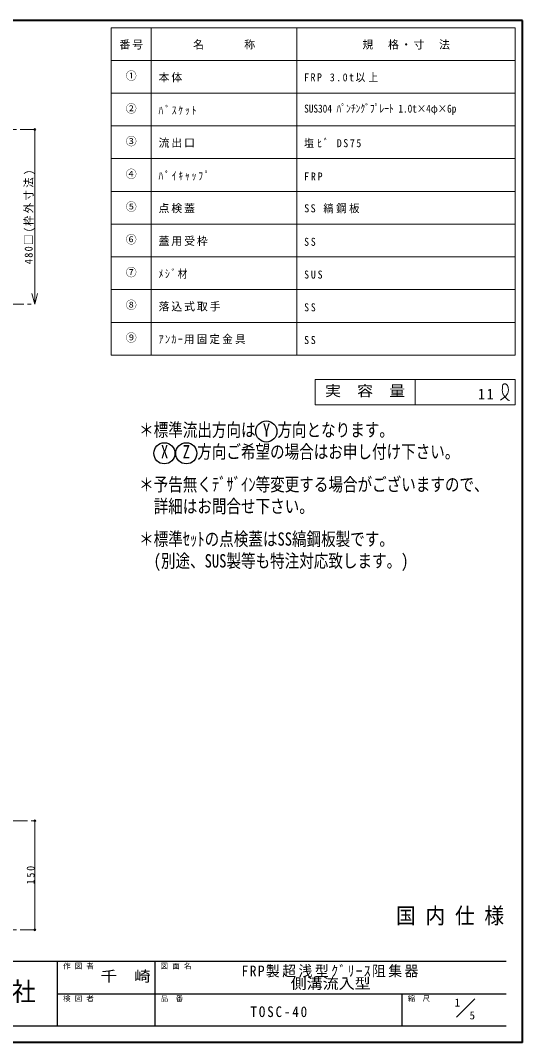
# Model space of a CAD drawing. Units: millimetres at full size, sheet at 1:5; details may follow other scales. Extents: x -1061 to 964, y -679 to 726.
# Drawn here: x 274 to 964, y -679 to 726 of the extents above; entities that cross this region are included whole.
import ezdxf
from ezdxf.enums import TextEntityAlignment as Align

# ---------------------------------------------------------------- set-up
doc = ezdxf.new("R2010")
doc.units = ezdxf.units.MM
doc.header["$LTSCALE"] = 5
doc.header["$PDMODE"] = 32
doc.header["$PDSIZE"] = 2.5
doc.linetypes.add('CHAIN1', pattern=[8, 5, -1, 1, -1])
doc.layers.add('0-0', color=4, linetype='Continuous', lineweight=9)
doc.styles.add('ＭＳ ゴシック', font='')
doc.styles.get('ＭＳ ゴシック').set_extended_font_data('MS Gothic')

msp = doc.modelspace()

# ---------------------------------------------------------------- linework, layer by layer
at = {"layer": '0-0', "color": 1, "lineweight": 40}
for p, q in [((963.599, 725.957), (-1061.401, 725.957)), ((963.599, -679.043), (963.599, 725.957)), ((963.599, -679.043), (-1061.401, -679.043))]:
    msp.add_line(p, q, dxfattribs=at)
at = {"layer": '0-0', "color": 3, "lineweight": 18}
for p, q in [((398.599, 265.957), (398.599, 715.957)), ((953.599, 715.957), (398.599, 715.957)), ((453.599, 265.957), (453.599, 715.957)), ((653.599, 265.957), (653.599, 715.957)), ((953.599, 265.957), (953.599, 715.957)), ((953.599, 670.957), (398.599, 670.957)), ((953.599, 625.957), (398.599, 625.957)), ((953.599, 580.957), (398.599, 580.957)), ((953.599, 535.957), (398.599, 535.957)), ((953.599, 490.957), (398.599, 490.957)), ((953.599, 445.957), (398.599, 445.957)), ((953.599, 400.957), (398.599, 400.957)), ((953.599, 355.957), (398.599, 355.957)), ((953.599, 310.957), (398.599, 310.957)), ((953.599, 265.957), (398.599, 265.957)), ((678.599, 232.623), (953.599, 232.623)), ((678.599, 197.623), (678.599, 232.623)), ((816.099, 197.623), (816.099, 232.623)), ((953.599, 232.623), (953.599, 197.623)), ((678.599, 197.623), (953.599, 197.623))]:
    msp.add_line(p, q, dxfattribs=at)
at = {"layer": '0-0', "linetype": 'CHAIN1'}
for p, q in [((153.599, 575.957), (293.599, 575.957)), ((-426.401, 335.957), (293.599, 335.957)), ((138.576, -374.043), (293.599, -374.043)), ((113.599, -524.043), (293.599, -524.043))]:
    msp.add_line(p, q, dxfattribs=at)
at = {"layer": '0-0'}
for p, q in [((293.599, 335.957), (293.599, 575.957)), ((293.599, 335.957), (289.717, 350.446)), ((293.599, 335.957), (297.482, 350.446)), ((293.599, -374.043), (293.599, -524.043))]:
    msp.add_line(p, q, dxfattribs=at)
at = {"layer": '0-0', "color": 6, "lineweight": 25}
for p, q in [((-48.901, -567.258), (941.099, -567.258)), ((325.028, -656.543), (325.028, -567.258)), ((458.957, -656.543), (458.957, -567.258)), ((325.028, -611.9), (941.099, -611.9)), ((798.242, -656.543), (798.242, -611.9)), ((941.099, -656.543), (-48.901, -656.543))]:
    msp.add_line(p, q, dxfattribs=at)
at = {"layer": '0-0', "color": 7, "lineweight": 18}
msp.add_line((872.988, -644.297), (898.242, -619.043), dxfattribs=at)
at = {"layer": '0-0'}
for points in [[(933.416, 204.112), (933.944, 204.468), (934.853, 205.086), (935.757, 205.716), (936.652, 206.362), (937.536, 207.034), (938.406, 207.736), (938.902, 208.161), (939.492, 208.692), (940.473, 209.656), (941.387, 210.679), (942.209, 211.762), (942.915, 212.903), (943.481, 214.102), (943.735, 214.822), (943.875, 215.326), (944.053, 216.211), (944.156, 217.116), (944.19, 218.035), (944.16, 218.963), (944.072, 219.897), (943.997, 220.439), (943.915, 220.918), (943.738, 221.735), (943.505, 222.53), (943.204, 223.292), (942.825, 224.007), (942.355, 224.662), (942.037, 225.011), (941.817, 225.218), (941.407, 225.545), (940.961, 225.826), (940.486, 226.052), (939.988, 226.214), (939.47, 226.302), (939.164, 226.317), (938.9, 226.306), (938.445, 226.241), (938.002, 226.118), (937.581, 225.942)], [(937.581, 225.942), (937.195, 225.717), (936.854, 225.447), (936.682, 225.272), (936.447, 224.96), (936.157, 224.352), (935.989, 223.674), (935.91, 222.944), (935.889, 222.182), (935.895, 221.408), (935.898, 220.962), (935.893, 220.358), (935.863, 219.341), (935.829, 218.351), (935.814, 217.383), (935.841, 216.432), (935.935, 215.494), (936.029, 214.953), (936.14, 214.476), (936.391, 213.659), (936.709, 212.853), (937.084, 212.062), (937.506, 211.29), (937.968, 210.541), (938.249, 210.12), (938.466, 209.81), (938.851, 209.287), (939.246, 208.776), (939.651, 208.273), (940.065, 207.774), (940.485, 207.275), (940.731, 206.985), (940.995, 206.675), (941.457, 206.144), (941.935, 205.628), (942.434, 205.141), (942.961, 204.696), (943.522, 204.307), (943.866, 204.112), (944.017, 204.036)], [(944.017, 204.036), (944.284, 203.915), (944.557, 203.804), (944.835, 203.702), (945.116, 203.605), (945.399, 203.512), (945.564, 203.459)]]:
    msp.add_lwpolyline(points, dxfattribs=at)
at = {"layer": '0-0', "color": 5, "lineweight": 25}
for centre in [(611.683, 160.957), (471.683, 130.957), (501.683, 130.957)]:
    msp.add_circle(centre, 14.5, dxfattribs=at)
at = {"layer": '0-0'}
for p in [(293.599, 575.957), (293.599, -374.043), (293.599, -524.043)]:
    msp.add_point(p, dxfattribs=at)

# ---------------------------------------------------------------- texts
at = {"layer": '0-0', "color": 7, "style": 'ＭＳ ゴシック'}
for s, height, p in [('①', 11, (418.599, 640.957)), ('②', 11, (418.599, 595.957)), ('③', 11, (418.599, 550.957)), ('④', 11, (418.599, 505.957)), ('⑤', 11, (418.599, 460.957)), ('⑥', 11, (418.599, 415.957)), ('⑦', 11, (418.599, 370.957)), ('⑧', 11, (418.599, 325.957)), ('⑨', 11, (418.599, 280.957)), ('作 図 者', 7.331, (332.528, -579.758)), ('図 面 名', 7.331, (466.457, -579.758)), ('検 図 者', 7.331, (332.528, -624.4)), ('品\u3000番', 7.331, (466.457, -624.4)), ('縮\u3000尺', 7.331, (805.742, -624.4)), ('1', 11, (870.449, -632.805)), ('5', 11, (890.809, -650.495))]:
    msp.add_text(s, height=height, dxfattribs=at).set_placement(p, align=Align.BOTTOM_LEFT)
for s, height, width, p in [('SUS304 ﾊﾟﾝﾁﾝｸﾞﾌﾟﾚｰﾄ 1.0t×4φ×6p', 11, 0.85, (663.599, 595.957)), ('実\u3000容\u3000量', 14.66, 1.1, (692.349, 205.123)), ('＊標準流出方向は Y 方向となります。', 18.33, 0.8, (436.933, 148.457)), (' X  Z 方向ご希望の場合はお申し付け下さい。', 18.33, 0.8, (456.933, 118.457)), ('＊予告無くﾃﾞｻﾞｲﾝ等変更する場合がございますので、', 18.33, 0.8, (436.933, 73.457)), ('詳細はお問合せ下さい。', 18.33, 0.8, (456.933, 43.457)), ('＊標準ｾｯﾄの点検蓋はSS縞鋼板製です。', 18.33, 0.8, (436.933, -1.543)), ('(別途、SUS製等も特注対応致します。)', 18.33, 0.8, (456.933, -31.543)), ('国 内 仕 様', 21.99, 0.9, (789.849, -522.258)), ('千\u3000崎', 14.66, 1.15, (383.957, -599.579)), ('側溝流入型', 14.66, 1.1, (645.028, -609.579)), ('工業株式会社', 25.66, 0.95, (95.564, -629.4))]:
    msp.add_text(s, height=height, dxfattribs=dict(at, width=width)).set_placement(p, align=Align.BOTTOM_LEFT)
at = {"layer": '0-0', "color": 7, "attachment_point": 7, "style": 'ＭＳ ゴシック'}
for s, insert, char_height in [('\\T1.17;番号', (409.849, 685.957), 11), ('\\T1.17;名\u3000\u3000\u3000称', (511.099, 685.957), 11), ('\\T1.17;規\u3000格・寸\u3000法', (743.599, 685.957), 11), ('\\T1.17;本体', (463.599, 640.957), 11), ('\\T1.31;\\W0.9;FRP\\~3.0t以上', (663.599, 640.957), 11), ('\\T1.39;\\W0.85;ﾊﾞｽｹｯﾄ', (463.599, 595.957), 11), ('\\T1.17;流出口', (463.599, 550.957), 11), ('\\T1.33;\\W0.9;塩ﾋﾞ\\~DS75', (663.599, 550.957), 11), ('\\T1.39;\\W0.85;ﾊﾟｲｷｬｯﾌﾟ', (463.599, 505.957), 11), ('\\T1.38;\\W0.9;FRP', (663.599, 505.957), 11), ('\\T1.17;点検蓋', (463.599, 460.957), 11), ('\\T1.24;\\W0.95;SS\\~縞鋼板', (663.599, 460.957), 11), ('\\T1.17;蓋用受枠', (463.599, 415.957), 11), ('\\T1.36;\\W0.9;SS', (663.599, 415.957), 11), ('\\T1.3;\\W0.9;ﾒｼﾞ材', (463.599, 370.957), 11), ('\\T1.38;\\W0.9;SUS', (663.599, 370.957), 11), ('\\T1.17;落込式取手', (463.599, 325.957), 11), ('\\T1.36;\\W0.9;SS', (663.599, 325.957), 11), ('\\T1.23;\\W0.95;ｱﾝｶｰ用固定金具', (463.599, 280.957), 11), ('\\T1.36;\\W0.9;SS', (663.599, 280.957), 11), ('\\T1.27;\\W0.95;11', (902.349, 205.123), 14.66), ('\\T1.18;\\W0.95;FRP製超浅型ｸﾞﾘｰｽ阻集器', (577.528, -589.579), 14.66), ('\\T1.28;\\W0.9;TOSC-40', (589.849, -644.222), 14.66)]:
    msp.add_mtext(s, dxfattribs=dict(at, insert=insert, char_height=char_height))
at = {"layer": '0-0', "color": 7, "char_height": 11, "attachment_point": 7, "rotation": 90, "style": 'ＭＳ ゴシック'}
for s, insert in [('\\T1.23;\\W0.95;480□(枠外寸法)', (293.599, 390.957)), ('\\T1.38;\\W0.9;150', (293.599, -461.543))]:
    msp.add_mtext(s, dxfattribs=dict(at, insert=insert))

doc.saveas('drawing.dxf')
